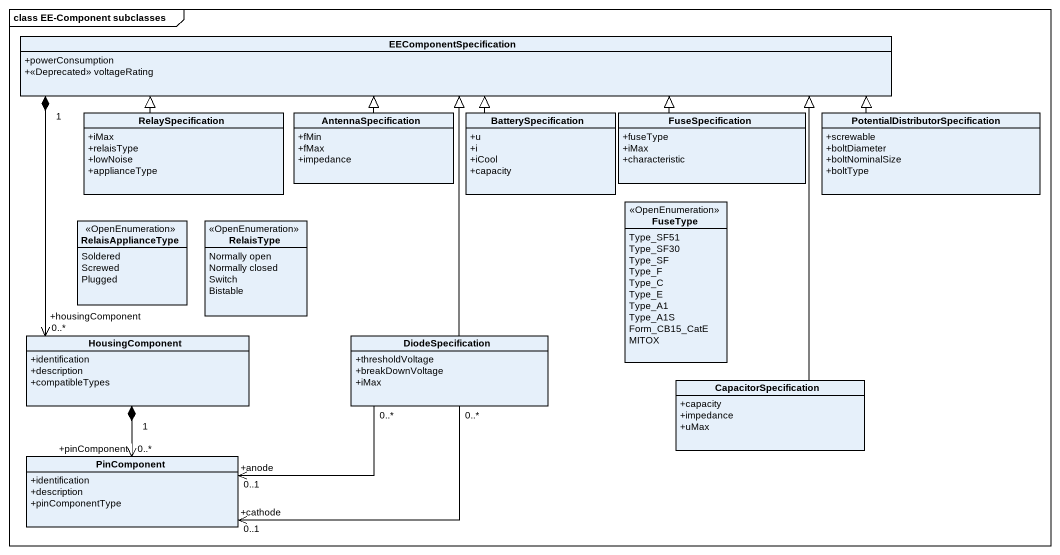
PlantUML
@startuml
mainframe class EE-Component subclasses
hide circle
hide empty members
skinparam classAttributeIconSize 0
class EEComponentSpecification {
  +powerConsumption
  +<<Deprecated>> voltageRating
}
class RelaySpecification {
  +iMax
  +relaisType
  +lowNoise
  +applianceType
}
class AntennaSpecification {
  +fMin
  +fMax
  +impedance
}
class BatterySpecification {
  +u
  +i
  +iCool
  +capacity
}
class FuseSpecification {
  +fuseType
  +iMax
  +characteristic
}
class "PotentialDistributorSpecification" as PotentialDistributorSpecific {
  +screwable
  +boltDiameter
  +boltNominalSize
  +boltType
}
enum RelaisApplianceType <<OpenEnumeration>> {
  Soldered
  Screwed
  Plugged
}
enum RelaisType <<OpenEnumeration>> {
  Normally open
  Normally closed
  Switch
  Bistable
}
enum FuseType <<OpenEnumeration>> {
  Type_SF51
  Type_SF30
  Type_SF
  Type_F
  Type_C
  Type_E
  Type_A1
  Type_A1S
  Form_CB15_CatE
  MITOX
}
class HousingComponent {
  +identification
  +description
  +compatibleTypes
}
class DiodeSpecification {
  +thresholdVoltage
  +breakDownVoltage
  +iMax
}
class CapacitorSpecification {
  +capacity
  +impedance
  +uMax
}
class PinComponent {
  +identification
  +description
  +pinComponentType
}
EEComponentSpecification "1" *--> "+housingComponent\n0..*" HousingComponent
RelaySpecification -right-|> EEComponentSpecification
AntennaSpecification -up-|> EEComponentSpecification
BatterySpecification -up-|> EEComponentSpecification
FuseSpecification -left-|> EEComponentSpecification
PotentialDistributorSpecific -left-|> EEComponentSpecification
HousingComponent "1" *--> "+pinComponent\n0..*" PinComponent
DiodeSpecification -up-|> EEComponentSpecification
DiodeSpecification "0..*" -left-> "0..1\n+anode" PinComponent
DiodeSpecification "0..*" -left-> "0..1\n+cathode" PinComponent
CapacitorSpecification -up-|> EEComponentSpecification
@enduml
